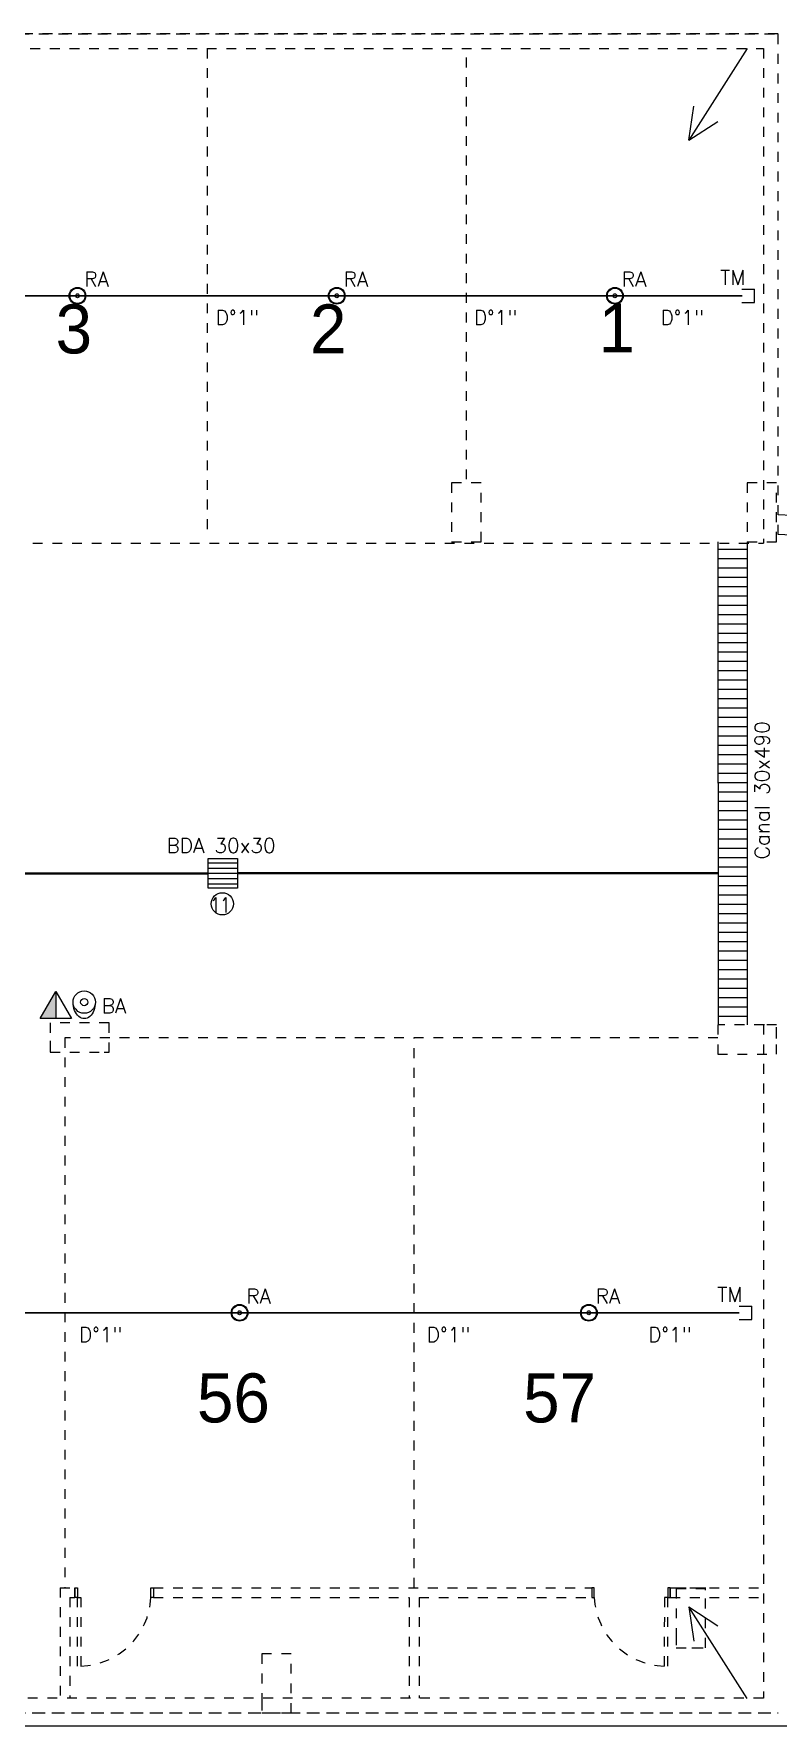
# Model space of a CAD drawing. Header units: millimetres. Extents: x 539 to 842, y -453 to -96.
# Drawn here: x 821.4 to 828.99, y -408.24 to -390.99 of the extents above; entities that cross this region are included whole.
import ezdxf
from ezdxf.enums import TextEntityAlignment as Align

# ---------------------------------------------------------------- set-up
doc = ezdxf.new("R2010")
doc.units = ezdxf.units.MM
doc.header["$LTSCALE"] = 0.1
for name, pattern in [('ACAD_ISO02W100', [15, 12, -3]), ('CONTINUA', [0]), ('HIDDEN', [0.375, 0.25, -0.125])]:
    doc.linetypes.add(name, pattern=pattern)
doc.layers.get('0').update_dxf_attribs({"lineweight": 5})
for name, color, linetype, lineweight in [('00-Agua Fria', 5, 'ACAD_ISO02W100', 20), ('00_Incendio Rociador', 1, 'Continuous', 18), ('00_Incendio_Bocas Incendio', 1, 'Continuous', 30), ('00_Incendio_Cañeria', 1, 'Continuous', 30), ('00_Incendio_Matafuego', 1, 'Continuous', 20), ('CORDON H NUEVO', 251, 'Continuous', 5), ('Incendio - Texto', 11, 'Continuous', 18), ('Lavarropa', 7, 'HIDDEN', 5)]:
    doc.layers.add(name, color=color, linetype=linetype, lineweight=lineweight)
doc.layers.add('00-Pluvial', color=40, linetype='Continuous')
doc.layers.add('Textos', color=7, linetype='Continuous')
doc.styles.add('Pill Gothic 300mg Lt', font='', dxfattribs={"height": 0.186028})
doc.styles.add('Romans', font='romans.shx')
doc.styles.get('Pill Gothic 300mg Lt').set_extended_font_data('Pill Gothic 300mg Lt')

# ---------------------------------------------------------------- blocks, each defined once
blk = doc.blocks.new('SS final')
at = {"color": 8, "lineweight": 18}
for p, q in [((1078.04, -429.28), (970.665, -429.28)), ((1067.502, -429.28), (1078.04, -429.28)), ((1078.04, -434.385), (1078.04, -429.28)), ((1078.04, -434.385), (1078.04, -429.28)), ((970.815, -429.43), (1077.89, -429.43)), ((1072.218, -429.43), (1072.218, -434.425)), ((1074.862, -433.822), (1074.862, -429.43)), ((1077.89, -429.43), (1077.89, -434.472)), ((1075.011, -433.859), (1074.711, -433.859)), ((1074.711, -433.859), (1074.711, -434.459)), ((1075.011, -434.459), (1075.011, -433.859)), ((1078.025, -433.859), (1077.725, -433.859)), ((1077.725, -433.859), (1077.725, -434.459)), ((1078.025, -434.459), (1078.025, -433.859)), ((1009.841, -434.472), (1077.89, -434.472)), ((1074.711, -434.459), (1075.011, -434.459)), ((1077.725, -434.459), (1078.025, -434.459)), ((1071.218, -439.365), (1070.618, -439.365)), ((1070.618, -439.365), (1070.618, -439.549)), ((1071.218, -439.665), (1071.218, -439.365)), ((1077.896, -439.384), (1077.425, -439.384)), ((1077.425, -439.384), (1077.425, -439.684)), ((1077.89, -439.384), (1077.89, -446.25)), ((1077.899, -439.384), (1077.896, -439.384)), ((1077.9, -439.384), (1077.899, -439.384)), ((1078.025, -439.384), (1077.9, -439.384)), ((1078.025, -439.509), (1078.025, -439.384)), ((1070.618, -439.549), (1070.618, -439.551)), ((1070.618, -439.551), (1070.618, -439.552)), ((1070.618, -439.552), (1070.618, -439.564)), ((1070.618, -439.564), (1070.618, -439.565)), ((1070.618, -439.565), (1070.618, -439.665)), ((1070.618, -439.665), (1071.167, -439.665)), ((1077.425, -439.518), (1070.768, -439.518)), ((1070.768, -439.518), (1070.768, -445.124)), ((1071.167, -439.665), (1071.218, -439.665)), ((1074.329, -445.124), (1074.329, -439.518)), ((1078.025, -439.524), (1078.025, -439.509)), ((1078.025, -439.684), (1078.025, -439.524)), ((1077.425, -439.684), (1078.025, -439.684)), ((1070.718, -445.124), (1070.87, -445.124)), ((1070.718, -445.124), (1070.718, -446.25)), ((1070.87, -445.124), (1070.87, -445.224)), ((1070.87, -445.224), (1070.87, -445.124)), ((1070.87, -445.124), (1070.895, -445.124)), ((1070.895, -445.124), (1070.895, -445.224)), ((1071.645, -445.224), (1071.645, -445.124)), ((1071.645, -445.124), (1071.67, -445.124)), ((1071.67, -445.124), (1076.14, -445.124)), ((1071.67, -445.124), (1071.67, -445.224)), ((1071.67, -445.124), (1071.67, -445.224)), ((1076.14, -445.124), (1076.14, -445.224)), ((1076.165, -445.124), (1076.14, -445.124)), ((1076.14, -445.124), (1076.14, -445.224)), ((1076.165, -445.224), (1076.165, -445.124)), ((1076.94, -445.124), (1076.915, -445.124)), ((1076.915, -445.124), (1076.915, -445.224)), ((1076.94, -445.124), (1077.89, -445.124)), ((1076.94, -445.124), (1076.94, -445.224)), ((1076.94, -445.224), (1076.94, -445.124)), ((1077.301, -445.136), (1077.001, -445.136)), ((1077.001, -445.136), (1077.001, -445.595)), ((1077.003, -445.124), (1077.303, -445.124)), ((1077.301, -445.151), (1077.301, -445.136)), ((1077.301, -445.736), (1077.301, -445.151)), ((1070.818, -445.224), (1070.87, -445.224)), ((1070.818, -445.224), (1070.818, -446.25)), ((1070.895, -445.224), (1070.87, -445.224)), ((1070.896, -445.924), (1070.895, -445.224)), ((1070.895, -445.224), (1070.93, -445.224)), ((1070.93, -445.224), (1070.931, -445.924)), ((1071.67, -445.224), (1071.645, -445.224)), ((1071.67, -445.224), (1074.279, -445.224)), ((1074.279, -445.224), (1074.279, -446.25)), ((1074.379, -445.224), (1076.14, -445.224)), ((1074.379, -445.224), (1074.379, -446.25)), ((1076.14, -445.224), (1076.165, -445.224)), ((1076.88, -445.224), (1076.879, -445.924)), ((1076.915, -445.224), (1076.88, -445.224)), ((1076.914, -445.924), (1076.915, -445.224)), ((1076.915, -445.224), (1076.94, -445.224)), ((1076.94, -445.224), (1077.89, -445.224)), ((1077.001, -445.595), (1077.001, -445.596)), ((1077.001, -445.596), (1077.001, -445.597)), ((1077.001, -445.597), (1077.001, -445.61)), ((1077.001, -445.61), (1077.001, -445.611)), ((1077.001, -445.611), (1077.001, -445.736)), ((1073.076, -445.8), (1072.776, -445.8)), ((1072.776, -445.8), (1072.776, -446.259)), ((1073.076, -446.4), (1073.076, -445.8)), ((1077.001, -445.736), (1077.161, -445.736)), ((1077.161, -445.736), (1077.176, -445.736)), ((1077.176, -445.736), (1077.301, -445.736)), ((970.665, -446.4), (1078.04, -446.4)), ((1077.89, -446.25), (970.815, -446.25)), ((1067.835, -446.4), (1078.04, -446.4)), ((1072.776, -446.259), (1072.776, -446.261)), ((1072.776, -446.261), (1072.776, -446.262)), ((1072.776, -446.262), (1072.776, -446.274)), ((1072.776, -446.274), (1072.776, -446.275)), ((1072.776, -446.275), (1072.776, -446.4)), ((1072.776, -446.4), (1073.076, -446.4))]:
    blk.add_line(p, q, dxfattribs=at)
at = {"color": 8, "linetype": 'HIDDEN', "lineweight": 18}
for centre, start, end in [((1070.908, -445.187), 271.7627, 357.1291), ((1076.902, -445.187), 182.8709, 268.2373)]:
    blk.add_arc(centre, 0.738, start, end, dxfattribs=at)
at = {"layer": 'CORDON H NUEVO', "color": 8, "lineweight": 5}
for centre, radius, start, end in [((1077.433, -448.851), 14.679, 19.842, 87.6306), ((1077.416, -448.893), 14.521, 20.2421, 87.5364)]:
    blk.add_arc(centre, radius, start, end, dxfattribs=at)
at = {"color": 8, "style": 'Pill Gothic 300mg Lt'}
for s, p in [('3', (1070.673, -432.539)), ('2', (1073.267, -432.539)), ('1', (1076.209, -432.528)), ('56', (1072.114, -443.439)), ('57', (1075.44, -443.439))]:
    blk.add_text(s, height=0.5, dxfattribs=at).set_placement(p)
blk = doc.blocks.new('rociadores')
at = {"layer": '00_Incendio_Bocas Incendio', "lineweight": 5}
for radius in [0.085, 0.0776, 0.02]:
    blk.add_circle((0, 0), radius, dxfattribs=at)

msp = doc.modelspace()

# ---------------------------------------------------------------- hatches: boundary and pattern name
at = {"layer": '00-Pluvial', "lineweight": 5}
h = msp.add_hatch(dxfattribs=at)
h.set_pattern_fill('ANSI31', color=256, scale=0.03, angle=315)
h.paths.add_polyline_path([(828.673, -396.178), (828.374, -396.178), (828.376, -401.091), (828.673, -401.091)])
at = {"layer": '00_Incendio_Matafuego'}
msp.add_hatch(color=256, dxfattribs=at).paths.add_polyline_path([(821.622, -401.028), (821.462, -401.028), (821.622, -400.751)])

# ---------------------------------------------------------------- linework, layer by layer
at = {"layer": '00-Agua Fria', "linetype": 'CONTINUA'}
msp.add_lwpolyline([(829.483, -408.242), (806.684, -408.242)], dxfattribs=at)
at = {"layer": '00-Pluvial', "lineweight": 20}
for p, q in [((828.673, -391.136), (828.079, -392.071)), ((828.079, -392.071), (828.127, -391.723)), ((828.079, -392.071), (828.373, -391.879)), ((828.374, -396.166), (828.376, -401.091)), ((828.673, -396.166), (828.673, -401.091)), ((823.176, -399.44), (823.476, -399.44)), ((823.176, -399.493), (823.476, -399.493)), ((823.176, -399.546), (823.476, -399.546)), ((823.176, -399.6), (823.476, -399.6)), ((823.176, -399.653), (823.476, -399.653)), ((828.673, -407.961), (828.079, -407.027)), ((828.079, -407.027), (828.127, -407.374)), ((828.079, -407.027), (828.373, -407.218))]:
    msp.add_line(p, q, dxfattribs=at)
msp.add_lwpolyline([(823.176, -399.696), (823.176, -399.396), (823.476, -399.396), (823.476, -399.696), (823.176, -399.696)], dxfattribs=at)
at = {"layer": '00-Pluvial', "lineweight": 40}
for points in [[(823.178, -399.549), (813.574, -399.549)], [(823.476, -399.546), (828.373, -399.544)]]:
    msp.add_lwpolyline(points, dxfattribs=at)
at = {"layer": '00-Pluvial', "lineweight": 20}
msp.add_circle((823.321, -399.857), 0.113, dxfattribs=at)
at = {"layer": '00_Incendio_Bocas Incendio', "lineweight": 5}
for radius in [0.114, 0.0366]:
    msp.add_circle((821.913, -400.859), radius, dxfattribs=at)
at = {"layer": '00_Incendio_Bocas Incendio', "lineweight": 5, "extrusion": (0, 0, -1)}
msp.add_ellipse((821.913, -400.859), major_axis=(0, -0.169), ratio=0.671043, start_param=4.712389, end_param=7.853982, dxfattribs=at)
at = {"layer": '00_Incendio_Cañeria', "lineweight": 18}
for p, q in [((828.618, -393.59), (828.747, -393.59)), ((828.747, -393.724), (828.747, -393.59)), ((828.618, -393.724), (828.747, -393.724)), ((828.59, -403.961), (828.719, -403.961)), ((828.59, -404.094), (828.719, -404.094)), ((828.719, -404.094), (828.719, -403.961))]:
    msp.add_line(p, q, dxfattribs=at)
at = {"layer": '00_Incendio_Cañeria', "lineweight": 30}
for points in [[(828.621, -393.657), (805.062, -393.657)], [(820.38, -404.027), (828.592, -404.027)]]:
    msp.add_lwpolyline(points, dxfattribs=at)
at = {"layer": '00_Incendio_Matafuego'}
msp.add_lwpolyline([(821.622, -400.751), (821.782, -401.028), (821.462, -401.028)], close=True, dxfattribs=at)
msp.add_lwpolyline([(821.622, -400.751), (821.622, -401.028)], dxfattribs=at)

# ---------------------------------------------------------------- block references
at = {"layer": '00_Incendio Rociador', "color": 6, "lineweight": 5}
for p in [(821.844, -393.657), (824.488, -393.657), (827.324, -393.657), (823.497, -404.027), (827.058, -404.027)]:
    msp.add_blockref('rociadores', p, dxfattribs=at)
at = {"layer": 'Lavarropa', "color": 3, "linetype": 'CONTINUA', "lineweight": 13}
msp.add_blockref('SS final', (-249.052, 38.294), dxfattribs=at)

# ---------------------------------------------------------------- texts
at = {"layer": 'Incendio - Texto', "color": 7, "style": 'Romans'}
for s, p in [('RA', (822.039, -393.488)), ('RA', (824.683, -393.488)), ('RA', (827.519, -393.488)), ('D°1"', (823.475, -393.88)), ('D°1"', (826.108, -393.88)), ('D°1"', (828.011, -393.88)), ('BA', (822.216, -400.898)), ('RA', (823.691, -403.858)), ('RA', (827.253, -403.858)), ('D°1"', (822.081, -404.25)), ('D°1"', (825.627, -404.25)), ('D°1"', (827.885, -404.25))]:
    msp.add_text(s, height=0.15, dxfattribs=at).set_placement(p, align=Align.MIDDLE_CENTER)
at = {"layer": 'Textos', "color": 7, "style": 'Romans'}
for p in [(828.396, -393.545), (828.367, -403.915)]:
    msp.add_text('TM', height=0.15, dxfattribs=at).set_placement(p)
for s, rotation, p in [('Canal 30x490', 90, (828.899, -399.403)), ('BDA 30x30', 360, (822.752, -399.338))]:
    msp.add_text(s, height=0.15, rotation=rotation, dxfattribs=at).set_placement(p)
at = {"layer": 'Textos', "style": 'Romans', "width": 0.8}
msp.add_text('11', height=0.15, rotation=360, dxfattribs=at).set_placement((823.197, -399.944))

doc.saveas('drawing.dxf')
